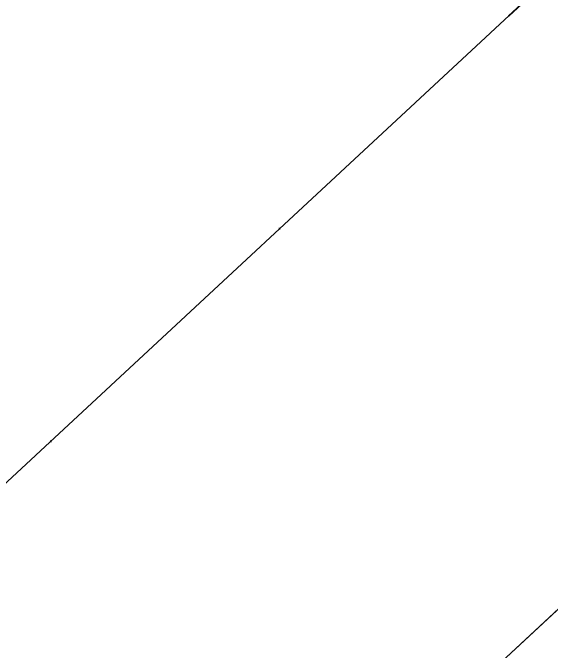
# Model space of a CAD drawing. Header units: millimetres. Extents: x -71377 to 516042, y -145869 to 441446.
# Drawn here: x 207480 to 210929, y 219199 to 223288 of the extents above; entities that cross this region are included whole.
import ezdxf

# ---------------------------------------------------------------- set-up
doc = ezdxf.new("R2010")
doc.units = ezdxf.units.MM
doc.header["$LTSCALE"] = 1000
doc.linetypes.add('_2점쇄선_M_', pattern=[10, 4, -2, 0, -2, 0, -2])
doc.linetypes.add('_점선_M_', pattern=[3, 1.5, -1.5])
doc.layers.get('Defpoints').update_dxf_attribs({"color": 171, "lineweight": 5})
for name, color, linetype, lineweight in [('09_HID', 9, '_점선_M_', 5), ('251024_도로_dwg', 8, 'Continuous', 5), ('A-bord', 1, '_2점쇄선_M_', 40), ('AA_dash_M_', 7, '_점선_M_', 5), ('개선안도 base 2022 09$0$00_계획선', 7, 'Continuous', 5), ('조경라인_dwg', 8, 'Continuous', 5)]:
    doc.layers.add(name, color=color, linetype=linetype, lineweight=lineweight)

# ---------------------------------------------------------------- blocks, each defined once
blk = doc.blocks.new('251024_도로_dwg-3827738-지반층 배치도')
at = {"layer": '개선안도 base 2022 09$0$00_계획선'}
blk.add_line((-1056653.6, -52227.7), (-815049.3, -52717.8), dxfattribs=at)
blk = doc.blocks.new('조경라인_dwg-6847807-지반층 배치도')
at = {"layer": '09_HID'}
blk.add_line((199220, 208552.9), (227801.1, 235097), dxfattribs=at)
at = {"layer": 'Defpoints', "flags": 128}
blk.add_lwpolyline([(254914.5, 44206.5), (263641.8, 49088.5), (315959.9, 234249.6), (311077.9, 242976.9), (266570.8, 255552.6), (262244.6, 255476), (253513.4, 257943), (250223.3, 260015.4), (73152.3, 95564.2)], close=True, dxfattribs=at)
blk = doc.blocks.new('Family - ___-2020727-지반층 배치도')
at = {"layer": 'A-bord'}
blk.add_line((14281.8, -3353.4), (255938.8, -3843.6), dxfattribs=at)
blk = doc.blocks.new('Family - ___-3020971-지반층 배치도')
at = {"layer": 'A-bord'}
blk.add_line((14281.8, -3353.4), (255938.8, -3843.6), dxfattribs=at)

msp = doc.modelspace()

# ---------------------------------------------------------------- linework, layer by layer
at = {"layer": 'AA_dash_M_'}
msp.add_line((250575.4, 256248.2), (79106, 96999.4), dxfattribs=at)

# ---------------------------------------------------------------- block references
at = {"layer": '251024_도로_dwg', "rotation": 223.0000012484763}
msp.add_blockref('251024_도로_dwg-3827738-지반층 배치도', (-486983.6, -498853.4), dxfattribs=at)
at = {"layer": 'A-bord', "rotation": 223.0000012484763}
for name in ['Family - ___-2020727-지반층 배치도', 'Family - ___-3020971-지반층 배치도']:
    msp.add_blockref(name, (262955.4, 267303.1), dxfattribs=at)
at = {"layer": '조경라인_dwg', "rotation": 8.537736462515947e-07}
msp.add_blockref('조경라인_dwg-6847807-지반층 배치도', (0, 0), dxfattribs=at)

doc.saveas('drawing.dxf')
